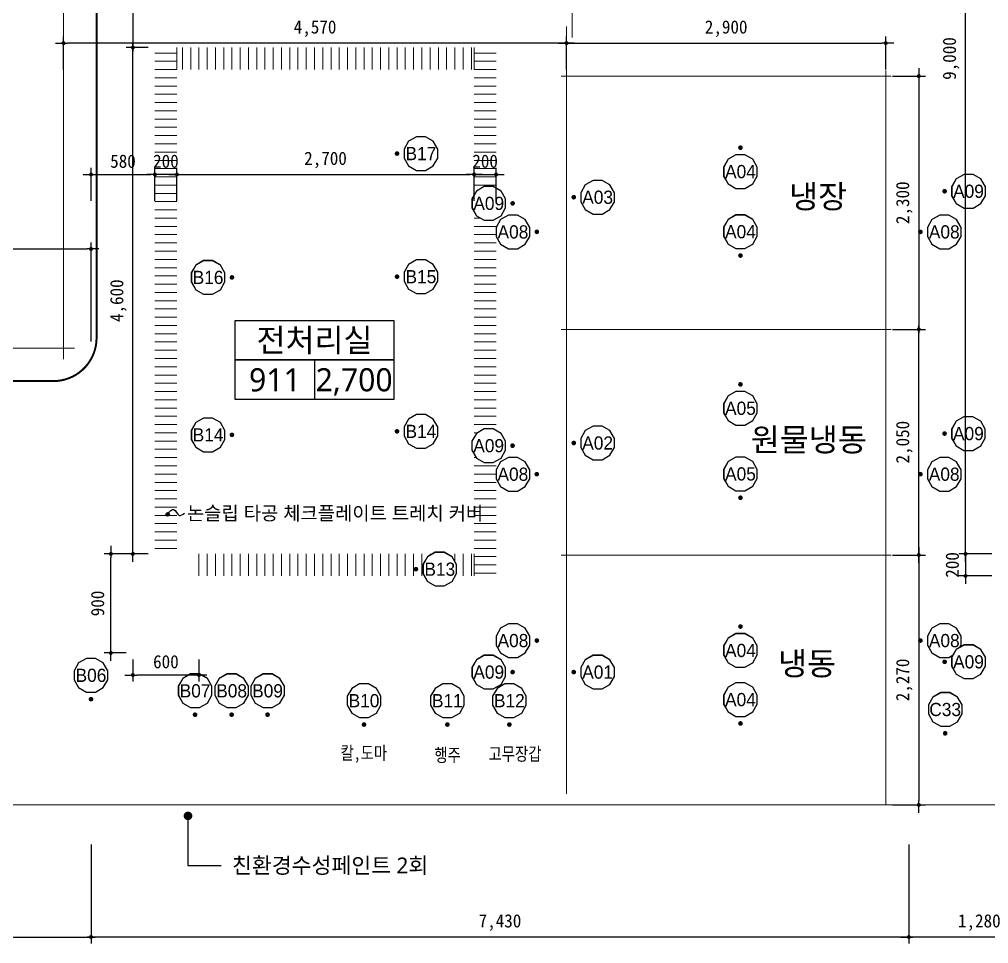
# Model space of a CAD drawing. Header units: millimetres. Extents: x 44458437 to 44690236, y -875268 to -822803.
# Drawn here: x 44471966 to 44480771, y -841993 to -833598 of the extents above; entities that cross this region are included whole.
import ezdxf
from ezdxf.enums import TextEntityAlignment as Align

# ---------------------------------------------------------------- set-up
doc = ezdxf.new("R2010")
doc.units = ezdxf.units.MM
doc.header["$MEASUREMENT"] = 0
doc.linetypes.add('CEN', pattern=[62, 60, -1, 0, -1])
doc.linetypes.add('DASHDOTX2', pattern=[2, 1, -0.5, 0, -0.5])
doc.layers.get('0').update_dxf_attribs({"linetype": 'CONTINUOUS'})
for name, color, linetype in [('0~kitchen 1', 30, 'CONTINUOUS'), ('0~Kitchen No', 3, 'CONTINUOUS'), ('0~Kitchen No-1', 3, 'CONTINUOUS')]:
    doc.layers.add(name, color=color, linetype=linetype)
for name, color, linetype, lineweight in [('A-AXIS-LINE', 1, 'CEN', 15), ('A-DIMS', 7, 'CONTINUOUS', 25), ('A-ELEV-LIN3', 8, 'CONTINUOUS', 18), ('A-MKXS-LEAD', 7, 'CONTINUOUS', 25), ('A-MKXS-MAK2', 3, 'DASHDOTX2', 25), ('A-MKXS-TEXT1', 3, 'CONTINUOUS', 25), ('A-MKXX-NAME', 3, 'CONTINUOUS', 25), ('A-MKXX-SYMB', 7, 'CONTINUOUS', 25)]:
    doc.layers.add(name, color=color, linetype=linetype, lineweight=lineweight)
doc.styles.add('HY울릉도L', font='H2GTRE.TTF')
doc.styles.add('L', font='H2GTRM.TTF')
doc.styles.add('돋움체', font='')
doc.styles.add('맑은 고딕', font='H2GTRE.TTF')
doc.styles.add('맑은고딕', font='malgun.ttf')
doc.styles.add('평면도$0$IIAC FONT', font='')
doc.styles.get('돋움체').set_extended_font_data('DotumChe')
doc.styles.get('평면도$0$IIAC FONT').set_extended_font_data('DotumChe')
doc.dimstyles.new('CDIM', dxfattribs={"dimtxt": 2, "dimasz": 0.6, "dimexe": 1, "dimexo": 1, "dimgap": 1, "dimtad": 1, "dimdec": 0, "dimrnd": 0.5, "dimzin": 0, "dimdsep": 32, "dimlunit": 6, "dimtxsty": 'HY울릉도L', "dimblk1": '_CIDOT', "dimblk2": '_CIDOT', "dimsah": 1, "dimcen": 4.5, "dimclrd": 2, "dimclre": 2, "dimclrt": 7, "dimadec": 0, "dimazin": 0, "dimtfac": 1, "dimtdec": 0, "dimtix": 1, "dimtmove": 2, "dimatfit": 1, "dimldrblk": '_CIDOT', "dimfxl": 1, "dimtolj": 1, "dimtzin": 0, "dimlwd": -1, "dimarcsym": 0})

# ---------------------------------------------------------------- blocks, each defined once
blk = doc.blocks.new('A$C436169CA')
blk.add_wipeout([(98.6, 254), (39.9, 220.1), (6, 161.4), (6, 93.6), (39.9, 34.9), (98.6, 1), (166.4, 1), (225.1, 34.9), (259, 93.6), (259, 161.4), (225.1, 220.1), (166.4, 254)]).dxf.layer = '0~Kitchen No-1'
at = {"layer": '0~Kitchen No-1'}
blk.add_lwpolyline([(98.4, 255), (39.2, 220.8), (5, 161.7), (5, 93.3), (39.2, 34.2), (98.4, 0), (166.7, 0), (225.9, 34.2), (260, 93.3), (260, 161.7), (225.9, 220.8), (166.7, 255)], close=True, dxfattribs=at)
at = {"layer": '0~Kitchen No', "style": 'L'}
blk.add_attdef('A00', text='', height=100, dxfattribs=at).set_placement((132.5, 127.5), align=Align.MIDDLE_CENTER)
blk = doc.blocks.new('_CIDOT')
at = {"color": 0, "linetype": 'ByBlock'}
blk.add_line((2, 0), (-1, 0), dxfattribs=at)
at = {"color": 0, "linetype": 'ByBlock', "const_width": 0.5}
blk.add_lwpolyline([(-0.25, 0, 1), (0.25, 0, 1)], format="xyb", close=True, dxfattribs=at)
blk = doc.blocks.new('*D27')
at = {"layer": 'A-DIMS', "lineweight": -2, "transparency": 16777216}
for p, q in [((44473196.8, -835246.5), (44473196.8, -834946.5)), ((44473396.8, -835246.5), (44473396.8, -834946.5))]:
    blk.add_line(p, q, dxfattribs=at)
at = {"layer": 'A-DIMS', "transparency": 16777216}
for p, q in [((44473160.8, -835006.5), (44473124.8, -835006.5)), ((44473396.8, -835006.5), (44473196.8, -835006.5)), ((44473432.8, -835006.5), (44473468.8, -835006.5))]:
    blk.add_line(p, q, dxfattribs=at)
at = {"layer": 'A-DIMS', "transparency": 16777216, "xscale": 36, "yscale": 36, "zscale": 36}
blk.add_blockref('_CIDOT', (44473196.8, -835006.5), dxfattribs=at)
at = {"layer": 'A-DIMS', "transparency": 16777216, "xscale": 36, "yscale": 36, "zscale": 36, "rotation": 180}
blk.add_blockref('_CIDOT', (44473396.8, -835006.5), dxfattribs=at)
at = {"layer": 'A-DIMS', "color": 3, "transparency": 16777216, "insert": (44473296.8, -834886.5), "char_height": 120, "attachment_point": 5, "style": '돋움체'}
blk.add_mtext('\\A1;200', dxfattribs=at)
blk = doc.blocks.new('*D28')
at = {"layer": 'A-DIMS', "lineweight": -2, "transparency": 16777216}
for p, q in [((44473396.8, -835246.5), (44473396.8, -834946.5)), ((44476096.8, -835246.5), (44476096.8, -834946.5))]:
    blk.add_line(p, q, dxfattribs=at)
at = {"layer": 'A-DIMS', "transparency": 16777216}
blk.add_line((44473432.8, -835006.5), (44476060.8, -835006.5), dxfattribs=at)
at = {"layer": 'A-DIMS', "transparency": 16777216, "xscale": 36, "yscale": 36, "zscale": 36, "rotation": 180}
blk.add_blockref('_CIDOT', (44473396.8, -835006.5), dxfattribs=at)
at = {"layer": 'A-DIMS', "transparency": 16777216, "xscale": 36, "yscale": 36, "zscale": 36}
blk.add_blockref('_CIDOT', (44476096.8, -835006.5), dxfattribs=at)
at = {"layer": 'A-DIMS', "color": 3, "transparency": 16777216, "insert": (44474746.8, -834875.1), "char_height": 120, "attachment_point": 5, "style": '돋움체'}
blk.add_mtext('\\A1;2,700', dxfattribs=at)
blk = doc.blocks.new('*D34')
at = {"layer": 'A-DIMS', "lineweight": -2, "transparency": 16777216}
for p, q in [((44480046.8, -841093.1), (44480046.8, -841993.1)), ((44481326.8, -841093.1), (44481326.8, -841993.1))]:
    blk.add_line(p, q, dxfattribs=at)
at = {"layer": 'A-DIMS', "transparency": 16777216}
blk.add_line((44481290.8, -841933.1), (44480082.8, -841933.1), dxfattribs=at)
at = {"layer": 'A-DIMS', "transparency": 16777216, "xscale": 36, "yscale": 36, "zscale": 36, "rotation": 180}
blk.add_blockref('_CIDOT', (44480046.8, -841933.1), dxfattribs=at)
at = {"layer": 'A-DIMS', "transparency": 16777216, "xscale": 36, "yscale": 36, "zscale": 36}
blk.add_blockref('_CIDOT', (44481326.8, -841933.1), dxfattribs=at)
at = {"layer": 'A-DIMS', "color": 3, "transparency": 16777216, "insert": (44480686.8, -841801.7), "char_height": 120, "attachment_point": 5, "style": '돋움체'}
blk.add_mtext('\\A1;1,280', dxfattribs=at)
blk = doc.blocks.new('*D37')
at = {"layer": 'A-DIMS', "lineweight": -2, "transparency": 16777216}
for p, q in [((44472616.8, -841093.1), (44472616.8, -841993.1)), ((44480046.8, -841093.1), (44480046.8, -841993.1))]:
    blk.add_line(p, q, dxfattribs=at)
at = {"layer": 'A-DIMS', "transparency": 16777216}
blk.add_line((44480010.8, -841933.1), (44472652.8, -841933.1), dxfattribs=at)
at = {"layer": 'A-DIMS', "transparency": 16777216, "xscale": 36, "yscale": 36, "zscale": 36, "rotation": 180}
blk.add_blockref('_CIDOT', (44472616.8, -841933.1), dxfattribs=at)
at = {"layer": 'A-DIMS', "transparency": 16777216, "xscale": 36, "yscale": 36, "zscale": 36}
blk.add_blockref('_CIDOT', (44480046.8, -841933.1), dxfattribs=at)
at = {"layer": 'A-DIMS', "color": 3, "transparency": 16777216, "insert": (44476331.8, -841801.7), "char_height": 120, "attachment_point": 5, "style": '돋움체'}
blk.add_mtext('\\A1;7,430', dxfattribs=at)
blk = doc.blocks.new('*D38')
at = {"layer": 'A-DIMS', "lineweight": -2, "transparency": 16777216}
for p, q in [((44469846.8, -841093.1), (44469846.8, -841993.1)), ((44472616.8, -841093.1), (44472616.8, -841993.1))]:
    blk.add_line(p, q, dxfattribs=at)
at = {"layer": 'A-DIMS', "transparency": 16777216}
blk.add_line((44469882.8, -841933.1), (44472580.8, -841933.1), dxfattribs=at)
at = {"layer": 'A-DIMS', "transparency": 16777216, "xscale": 36, "yscale": 36, "zscale": 36, "rotation": 180}
blk.add_blockref('_CIDOT', (44469846.8, -841933.1), dxfattribs=at)
at = {"layer": 'A-DIMS', "transparency": 16777216, "xscale": 36, "yscale": 36, "zscale": 36}
blk.add_blockref('_CIDOT', (44472616.8, -841933.1), dxfattribs=at)
at = {"layer": 'A-DIMS', "color": 3, "transparency": 16777216, "insert": (44471231.8, -841801.7), "char_height": 120, "attachment_point": 5, "style": '돋움체'}
blk.add_mtext('\\A1;2,770', dxfattribs=at)
blk = doc.blocks.new('*D44')
at = {"layer": 'A-DIMS', "lineweight": -2, "transparency": 16777216}
for p, q in [((44470546.8, -836523.1), (44470546.8, -835623.1)), ((44472616.8, -836523.1), (44472616.8, -835623.1))]:
    blk.add_line(p, q, dxfattribs=at)
at = {"layer": 'A-DIMS', "transparency": 16777216}
blk.add_line((44470582.8, -835683.1), (44472580.8, -835683.1), dxfattribs=at)
at = {"layer": 'A-DIMS', "transparency": 16777216, "xscale": 36, "yscale": 36, "zscale": 36, "rotation": 180}
blk.add_blockref('_CIDOT', (44470546.8, -835683.1), dxfattribs=at)
at = {"layer": 'A-DIMS', "transparency": 16777216, "xscale": 36, "yscale": 36, "zscale": 36}
blk.add_blockref('_CIDOT', (44472616.8, -835683.1), dxfattribs=at)
at = {"layer": 'A-DIMS', "color": 3, "transparency": 16777216, "insert": (44471581.8, -835551.7), "char_height": 120, "attachment_point": 5, "style": '돋움체'}
blk.add_mtext('\\A1;2,070', dxfattribs=at)
blk = doc.blocks.new('*D56')
at = {"layer": 'A-DIMS', "lineweight": -2, "transparency": 16777216}
for p, q in [((44476096.8, -835246.5), (44476096.8, -834946.5)), ((44476296.8, -835246.5), (44476296.8, -834946.5))]:
    blk.add_line(p, q, dxfattribs=at)
at = {"layer": 'A-DIMS', "transparency": 16777216}
for p, q in [((44476060.8, -835006.5), (44476024.8, -835006.5)), ((44476096.8, -835006.5), (44476296.8, -835006.5)), ((44476332.8, -835006.5), (44476368.8, -835006.5))]:
    blk.add_line(p, q, dxfattribs=at)
at = {"layer": 'A-DIMS', "transparency": 16777216, "xscale": 36, "yscale": 36, "zscale": 36}
blk.add_blockref('_CIDOT', (44476096.8, -835006.5), dxfattribs=at)
at = {"layer": 'A-DIMS', "transparency": 16777216, "xscale": 36, "yscale": 36, "zscale": 36, "rotation": 180}
blk.add_blockref('_CIDOT', (44476296.8, -835006.5), dxfattribs=at)
at = {"layer": 'A-DIMS', "color": 3, "transparency": 16777216, "insert": (44476196.8, -834886.5), "char_height": 120, "attachment_point": 5, "style": '돋움체'}
blk.add_mtext('\\A1;200', dxfattribs=at)
blk = doc.blocks.new('*D59')
at = {"layer": 'A-DIMS', "lineweight": -2, "transparency": 16777216}
for p, q in [((44480801.8, -829453.1), (44480501.8, -829453.1)), ((44480801.8, -838453.1), (44480501.8, -838453.1))]:
    blk.add_line(p, q, dxfattribs=at)
at = {"layer": 'A-DIMS', "transparency": 16777216}
blk.add_line((44480561.8, -838417.1), (44480561.8, -829489.1), dxfattribs=at)
at = {"layer": 'A-DIMS', "transparency": 16777216, "xscale": 36, "yscale": 36, "zscale": 36}
for p, rotation in [((44480561.8, -829453.1), 90), ((44480561.8, -838453.1), 270)]:
    blk.add_blockref('_CIDOT', p, dxfattribs=dict(at, rotation=rotation))
at = {"layer": 'A-DIMS', "color": 3, "transparency": 16777216, "insert": (44480430.3, -833953.1), "char_height": 120, "attachment_point": 5, "rotation": 90, "style": '돋움체'}
blk.add_mtext('\\A1;9,000', dxfattribs=at)
blk = doc.blocks.new('*D61')
at = {"layer": 'A-DIMS', "transparency": 16777216}
for p, q in [((44480561.8, -838417.1), (44480561.8, -838381.1)), ((44480561.8, -838453.1), (44480561.8, -838653.1)), ((44480561.8, -838689.1), (44480561.8, -838725.1))]:
    blk.add_line(p, q, dxfattribs=at)
at = {"layer": 'A-DIMS', "lineweight": -2, "transparency": 16777216}
for p, q in [((44480801.8, -838453.1), (44480501.8, -838453.1)), ((44480801.8, -838653.1), (44480501.8, -838653.1))]:
    blk.add_line(p, q, dxfattribs=at)
at = {"layer": 'A-DIMS', "transparency": 16777216, "xscale": 36, "yscale": 36, "zscale": 36}
for p, rotation in [((44480561.8, -838453.1), 270), ((44480561.8, -838653.1), 90)]:
    blk.add_blockref('_CIDOT', p, dxfattribs=dict(at, rotation=rotation))
at = {"layer": 'A-DIMS', "color": 3, "transparency": 16777216, "insert": (44480441.7, -838553.1), "char_height": 120, "attachment_point": 5, "rotation": 90, "style": '돋움체'}
blk.add_mtext('\\A1;200', dxfattribs=at)
blk = doc.blocks.new('*D64')
at = {"layer": 'A-DIMS', "lineweight": -2, "transparency": 16777216}
for p, q in [((44472936.8, -838453.1), (44472736.8, -838453.1)), ((44472936.8, -839353.1), (44472736.8, -839353.1))]:
    blk.add_line(p, q, dxfattribs=at)
at = {"layer": 'A-DIMS', "transparency": 16777216}
blk.add_line((44472796.8, -839317.1), (44472796.8, -838489.1), dxfattribs=at)
at = {"layer": 'A-DIMS', "transparency": 16777216, "xscale": 36, "yscale": 36, "zscale": 36}
for p, rotation in [((44472796.8, -838453.1), 90), ((44472796.8, -839353.1), 270)]:
    blk.add_blockref('_CIDOT', p, dxfattribs=dict(at, rotation=rotation))
at = {"layer": 'A-DIMS', "color": 3, "transparency": 16777216, "insert": (44472676.7, -838903.1), "char_height": 120, "attachment_point": 5, "rotation": 90, "style": '돋움체'}
blk.add_mtext('\\A1;900', dxfattribs=at)
blk = doc.blocks.new('*D65')
at = {"layer": 'A-DIMS', "lineweight": -2, "transparency": 16777216}
for p, q in [((44472996.8, -839413.1), (44472996.8, -839613.1)), ((44473596.8, -839413.1), (44473596.8, -839613.1))]:
    blk.add_line(p, q, dxfattribs=at)
at = {"layer": 'A-DIMS', "transparency": 16777216}
blk.add_line((44473560.8, -839553.1), (44473032.8, -839553.1), dxfattribs=at)
at = {"layer": 'A-DIMS', "transparency": 16777216, "xscale": 36, "yscale": 36, "zscale": 36, "rotation": 180}
blk.add_blockref('_CIDOT', (44472996.8, -839553.1), dxfattribs=at)
at = {"layer": 'A-DIMS', "transparency": 16777216, "xscale": 36, "yscale": 36, "zscale": 36}
blk.add_blockref('_CIDOT', (44473596.8, -839553.1), dxfattribs=at)
at = {"layer": 'A-DIMS', "color": 3, "transparency": 16777216, "insert": (44473296.8, -839433), "char_height": 120, "attachment_point": 5, "style": '돋움체'}
blk.add_mtext('\\A1;600', dxfattribs=at)
blk = doc.blocks.new('*D97')
at = {"layer": 'A-DIMS', "lineweight": -2, "transparency": 16777216}
for p, q in [((44472366.8, -834053.1), (44472366.8, -833753.1)), ((44476936.8, -834053.1), (44476936.8, -833753.1))]:
    blk.add_line(p, q, dxfattribs=at)
at = {"layer": 'A-DIMS', "transparency": 16777216}
blk.add_line((44476900.8, -833813.1), (44472402.8, -833813.1), dxfattribs=at)
at = {"layer": 'A-DIMS', "transparency": 16777216, "xscale": 36, "yscale": 36, "zscale": 36, "rotation": 180}
blk.add_blockref('_CIDOT', (44472366.8, -833813.1), dxfattribs=at)
at = {"layer": 'A-DIMS', "transparency": 16777216, "xscale": 36, "yscale": 36, "zscale": 36}
blk.add_blockref('_CIDOT', (44476936.8, -833813.1), dxfattribs=at)
at = {"layer": 'A-DIMS', "color": 3, "transparency": 16777216, "insert": (44474651.8, -833681.7), "char_height": 120, "attachment_point": 5, "style": '돋움체'}
blk.add_mtext('\\A1;4,570', dxfattribs=at)
blk = doc.blocks.new('*D98')
at = {"layer": 'A-DIMS', "lineweight": -2, "transparency": 16777216}
for p, q in [((44476936.8, -834053.1), (44476936.8, -833753.1)), ((44479836.8, -834053.1), (44479836.8, -833753.1))]:
    blk.add_line(p, q, dxfattribs=at)
at = {"layer": 'A-DIMS', "transparency": 16777216}
blk.add_line((44476972.8, -833813.1), (44479800.8, -833813.1), dxfattribs=at)
at = {"layer": 'A-DIMS', "transparency": 16777216, "xscale": 36, "yscale": 36, "zscale": 36, "rotation": 180}
blk.add_blockref('_CIDOT', (44476936.8, -833813.1), dxfattribs=at)
at = {"layer": 'A-DIMS', "transparency": 16777216, "xscale": 36, "yscale": 36, "zscale": 36}
blk.add_blockref('_CIDOT', (44479836.8, -833813.1), dxfattribs=at)
at = {"layer": 'A-DIMS', "color": 3, "transparency": 16777216, "insert": (44478386.8, -833681.7), "char_height": 120, "attachment_point": 5, "style": '돋움체'}
blk.add_mtext('\\A1;2,900', dxfattribs=at)
blk = doc.blocks.new('*D99')
at = {"layer": 'A-DIMS', "lineweight": -2, "transparency": 16777216}
for p, q in [((44479896.8, -838463.1), (44480196.8, -838463.1)), ((44479896.8, -840733.1), (44480196.8, -840733.1))]:
    blk.add_line(p, q, dxfattribs=at)
at = {"layer": 'A-DIMS', "transparency": 16777216}
blk.add_line((44480136.8, -838499.1), (44480136.8, -840697.1), dxfattribs=at)
at = {"layer": 'A-DIMS', "transparency": 16777216, "xscale": 36, "yscale": 36, "zscale": 36}
for p, rotation in [((44480136.8, -838463.1), 90), ((44480136.8, -840733.1), 270)]:
    blk.add_blockref('_CIDOT', p, dxfattribs=dict(at, rotation=rotation))
at = {"layer": 'A-DIMS', "color": 3, "transparency": 16777216, "insert": (44480005.3, -839598.1), "char_height": 120, "attachment_point": 5, "rotation": 90, "style": '돋움체'}
blk.add_mtext('\\A1;2,270', dxfattribs=at)
blk = doc.blocks.new('*D100')
at = {"layer": 'A-DIMS', "lineweight": -2, "transparency": 16777216}
for p, q in [((44479896.8, -836413.1), (44480196.8, -836413.1)), ((44479896.8, -838463.1), (44480196.8, -838463.1))]:
    blk.add_line(p, q, dxfattribs=at)
at = {"layer": 'A-DIMS', "transparency": 16777216}
blk.add_line((44480136.8, -838427.1), (44480136.8, -836449.1), dxfattribs=at)
at = {"layer": 'A-DIMS', "transparency": 16777216, "xscale": 36, "yscale": 36, "zscale": 36}
for p, rotation in [((44480136.8, -836413.1), 90), ((44480136.8, -838463.1), 270)]:
    blk.add_blockref('_CIDOT', p, dxfattribs=dict(at, rotation=rotation))
at = {"layer": 'A-DIMS', "color": 3, "transparency": 16777216, "insert": (44480005.3, -837438.1), "char_height": 120, "attachment_point": 5, "rotation": 90, "style": '돋움체'}
blk.add_mtext('\\A1;2,050', dxfattribs=at)
blk = doc.blocks.new('*D101')
at = {"layer": 'A-DIMS', "lineweight": -2, "transparency": 16777216}
for p, q in [((44479896.8, -834113.1), (44480196.8, -834113.1)), ((44479896.8, -836413.1), (44480196.8, -836413.1))]:
    blk.add_line(p, q, dxfattribs=at)
at = {"layer": 'A-DIMS', "transparency": 16777216}
blk.add_line((44480136.8, -834149.1), (44480136.8, -836377.1), dxfattribs=at)
at = {"layer": 'A-DIMS', "transparency": 16777216, "xscale": 36, "yscale": 36, "zscale": 36}
for p, rotation in [((44480136.8, -834113.1), 90), ((44480136.8, -836413.1), 270)]:
    blk.add_blockref('_CIDOT', p, dxfattribs=dict(at, rotation=rotation))
at = {"layer": 'A-DIMS', "color": 3, "transparency": 16777216, "insert": (44480005.3, -835263.1), "char_height": 120, "attachment_point": 5, "rotation": 90, "style": '돋움체'}
blk.add_mtext('\\A1;2,300', dxfattribs=at)
blk = doc.blocks.new('*D108')
at = {"layer": 'A-DIMS', "lineweight": -2, "transparency": 16777216}
for p, q in [((44472616.8, -835246.5), (44472616.8, -834946.5)), ((44473196.8, -835246.5), (44473196.8, -834946.5))]:
    blk.add_line(p, q, dxfattribs=at)
at = {"layer": 'A-DIMS', "transparency": 16777216}
blk.add_line((44472652.8, -835006.5), (44473160.8, -835006.5), dxfattribs=at)
at = {"layer": 'A-DIMS', "transparency": 16777216, "xscale": 36, "yscale": 36, "zscale": 36, "rotation": 180}
blk.add_blockref('_CIDOT', (44472616.8, -835006.5), dxfattribs=at)
at = {"layer": 'A-DIMS', "transparency": 16777216, "xscale": 36, "yscale": 36, "zscale": 36}
blk.add_blockref('_CIDOT', (44473196.8, -835006.5), dxfattribs=at)
at = {"layer": 'A-DIMS', "color": 3, "transparency": 16777216, "insert": (44472906.8, -834886.5), "char_height": 120, "attachment_point": 5, "style": '돋움체'}
blk.add_mtext('\\A1;580', dxfattribs=at)
blk = doc.blocks.new('*D109')
at = {"layer": 'A-DIMS', "lineweight": -2, "transparency": 16777216}
for p, q in [((44473136.8, -833853.1), (44472936.8, -833853.1)), ((44473136.8, -838453.1), (44472936.8, -838453.1))]:
    blk.add_line(p, q, dxfattribs=at)
at = {"layer": 'A-DIMS', "transparency": 16777216}
blk.add_line((44472996.8, -838417.1), (44472996.8, -833889.1), dxfattribs=at)
at = {"layer": 'A-DIMS', "transparency": 16777216, "xscale": 36, "yscale": 36, "zscale": 36}
for p, rotation in [((44472996.8, -833853.1), 90), ((44472996.8, -838453.1), 270)]:
    blk.add_blockref('_CIDOT', p, dxfattribs=dict(at, rotation=rotation))
at = {"layer": 'A-DIMS', "color": 3, "transparency": 16777216, "insert": (44472865.3, -836153.1), "char_height": 120, "attachment_point": 5, "rotation": 90, "style": '돋움체'}
blk.add_mtext('\\A1;4,600', dxfattribs=at)
blk = doc.blocks.new('*D110')
at = {"layer": 'A-DIMS', "lineweight": -2, "transparency": 16777216}
for p, q in [((44473136.8, -832563.1), (44472936.8, -832563.1)), ((44473136.8, -833853.1), (44472936.8, -833853.1))]:
    blk.add_line(p, q, dxfattribs=at)
at = {"layer": 'A-DIMS', "transparency": 16777216}
blk.add_line((44472996.8, -832599.1), (44472996.8, -833817.1), dxfattribs=at)
at = {"layer": 'A-DIMS', "transparency": 16777216, "xscale": 36, "yscale": 36, "zscale": 36}
for p, rotation in [((44472996.8, -832563.1), 90), ((44472996.8, -833853.1), 270)]:
    blk.add_blockref('_CIDOT', p, dxfattribs=dict(at, rotation=rotation))
at = {"layer": 'A-DIMS', "color": 3, "transparency": 16777216, "insert": (44472865.3, -833208.1), "char_height": 120, "attachment_point": 5, "rotation": 90, "style": '돋움체'}
blk.add_mtext('\\A1;1,290', dxfattribs=at)

msp = doc.modelspace()

# ---------------------------------------------------------------- hatches: boundary and pattern name
at = {"layer": 'A-ELEV-LIN3'}
h = msp.add_hatch(dxfattribs=at)
h.set_pattern_fill('ANSI31', color=256, scale=600, angle=315)
h.set_pattern_definition([(0, (44473196.77, -838253.124), (2e-14, 75), [])])
h.paths.add_polyline_path([(44473396.8, -833853.1), (44473196.8, -833853.1), (44473196.8, -838453.1), (44473396.8, -838453.1)])
h = msp.add_hatch(dxfattribs=at)
h.set_pattern_fill('ANSI31', color=256, scale=600, angle=45)
h.set_pattern_definition([(90, (44473596.77, -830754.6), (-75, 1e-14), [])])
h.paths.add_polyline_path([(44476096.8, -834053.1), (44473396.8, -834053.1), (44473396.8, -833853.1), (44476096.8, -833853.1)])
h = msp.add_hatch(dxfattribs=at)
h.set_pattern_fill('ANSI31', color=256, scale=600, angle=315)
h.set_pattern_definition([(0, (44476096.77, -838253.124), (2e-14, 75), [])])
h.paths.add_polyline_path([(44476296.8, -833853.1), (44476096.8, -833853.1), (44476096.8, -838653.1), (44476296.8, -838653.1)])
h = msp.add_hatch(dxfattribs=at)
h.set_pattern_fill('ANSI31', color=256, scale=600, angle=45)
h.set_pattern_definition([(90, (44473596.77, -835354.6), (-75, 1e-14), [])])
h.paths.add_polyline_path([(44476096.8, -838653.1), (44473596.8, -838653.1), (44473596.8, -838453.1), (44476096.8, -838453.1)])
at = {"layer": 'A-MKXX-SYMB'}
h = msp.add_hatch(color=256, dxfattribs=at)
h.dxf.hatch_style = 1
edge = h.paths.add_edge_path()
edge.add_arc((44473312.4, -838094.1), 16.7, 0, 360)

# ---------------------------------------------------------------- linework, layer by layer
at = {"layer": '0~Kitchen No-1'}
for points in [[(44478516.8, -834773.6, 0, 0, 0), (44478516.8, -834773.6, 21, 21, 1), (44478516.8, -834752.6, 21, 21, 1), (44478516.8, -834773.6, 0.000419, 0.000419, 0), (44478516.8, -834827, 0.000419, 0.000419, 0)], [(44475407.2, -834816.4, 0, 0, 0), (44475407.2, -834816.4, 21, 21, 1), (44475386.3, -834816.4, 21, 21, 1), (44475407.2, -834816.4, 0.000419, 0.000419, 0), (44475460.6, -834816.4, 0.000419, 0.000419, 0)], [(44480382.2, -835158.7, 0, 0, 0), (44480382.2, -835158.7, 21, 21, 1), (44480361.3, -835158.7, 21, 21, 1), (44480382.2, -835158.7, 0.000419, 0.000419, 0), (44480435.6, -835158.7, 0.000419, 0.000419, 0)], [(44477012.8, -835212.9, 0, 0, 0), (44477012.8, -835212.9, 21, 21, 1), (44476991.8, -835212.9, 21, 21, 1), (44477012.8, -835212.9, 0.000419, 0.000419, 0), (44477066.2, -835212.9, 0.000419, 0.000419, 0)], [(44476436.3, -835268.7, 0, 0, 0), (44476436.3, -835268.7, 21, 21, 1), (44476457.2, -835268.7, 21, 21, 1), (44476436.3, -835268.7, 0.000419, 0.000419, 0), (44476382.9, -835268.7, 0.000419, 0.000419, 0)], [(44476656.3, -835527.8, 0, 0, 0), (44476656.3, -835527.8, 21, 21, 1), (44476677.2, -835527.8, 21, 21, 1), (44476656.3, -835527.8, 0.000419, 0.000419, 0), (44476602.9, -835527.8, 0.000419, 0.000419, 0)], [(44480162.2, -835527.8, 0, 0, 0), (44480162.2, -835527.8, 21, 21, 1), (44480141.3, -835527.8, 21, 21, 1), (44480162.2, -835527.8, 0.000419, 0.000419, 0), (44480215.6, -835527.8, 0.000419, 0.000419, 0)], [(44478516.8, -835732.6, 0, 0, 0), (44478516.8, -835732.6, 21, 21, 1), (44478516.8, -835753.6, 21, 21, 1), (44478516.8, -835732.6, 0.000419, 0.000419, 0), (44478516.8, -835679.3, 0.000419, 0.000419, 0)], [(44473886.3, -835941.4, 0, 0, 0), (44473886.3, -835941.4, 21, 21, 1), (44473907.2, -835941.4, 21, 21, 1), (44473886.3, -835941.4, 0.000419, 0.000419, 0), (44473832.9, -835941.4, 0.000419, 0.000419, 0)], [(44475407.2, -835934.8, 0, 0, 0), (44475407.2, -835934.8, 21, 21, 1), (44475386.3, -835934.8, 21, 21, 1), (44475407.2, -835934.8, 0.000419, 0.000419, 0), (44475460.6, -835934.8, 0.000419, 0.000419, 0)], [(44478516.8, -836923.6, 0, 0, 0), (44478516.8, -836923.6, 21, 21, -1), (44478516.8, -836902.6, 21, 21, -1), (44478516.8, -836923.6, 0.000419, 0.000419, 0), (44478516.8, -836977, 0.000419, 0.000419, 0)], [(44475407.2, -837339.7, 0, 0, 0), (44475407.2, -837339.7, 21, 21, 1), (44475386.3, -837339.7, 21, 21, 1), (44475407.2, -837339.7, 0.000419, 0.000419, 0), (44475460.6, -837339.7, 0.000419, 0.000419, 0)], [(44480381.5, -837359.9, 0, 0, 0), (44480381.5, -837359.9, 21, 21, 1), (44480360.5, -837359.9, 21, 21, 1), (44480381.5, -837359.9, 0.000419, 0.000419, 0), (44480434.9, -837359.9, 0.000419, 0.000419, 0)], [(44473886.3, -837371.6, 0, 0, 0), (44473886.3, -837371.6, 21, 21, 1), (44473907.2, -837371.6, 21, 21, 1), (44473886.3, -837371.6, 0.000419, 0.000419, 0), (44473832.9, -837371.6, 0.000419, 0.000419, 0)], [(44477012.8, -837445.5, 0, 0, 0), (44477012.8, -837445.5, 21, 21, 1), (44476991.8, -837445.5, 21, 21, 1), (44477012.8, -837445.5, 0.000419, 0.000419, 0), (44477066.2, -837445.5, 0.000419, 0.000419, 0)], [(44476435.5, -837469.9, 0, 0, 0), (44476435.5, -837469.9, 21, 21, 1), (44476456.5, -837469.9, 21, 21, 1), (44476435.5, -837469.9, 0.000419, 0.000419, 0), (44476382.1, -837469.9, 0.000419, 0.000419, 0)], [(44476655.5, -837728.9, 0, 0, 0), (44476655.5, -837728.9, 21, 21, 1), (44476676.5, -837728.9, 21, 21, 1), (44476655.5, -837728.9, 0.000419, 0.000419, 0), (44476602.1, -837728.9, 0.000419, 0.000419, 0)], [(44480161.5, -837728.9, 0, 0, 0), (44480161.5, -837728.9, 21, 21, 1), (44480140.5, -837728.9, 21, 21, 1), (44480161.5, -837728.9, 0.000419, 0.000419, 0), (44480214.9, -837728.9, 0.000419, 0.000419, 0)], [(44478516.8, -837932.6, 0, 0, 0), (44478516.8, -837932.6, 21, 21, 1), (44478516.8, -837953.6, 21, 21, 1), (44478516.8, -837932.6, 0.000419, 0.000419, 0), (44478516.8, -837879.3, 0.000419, 0.000419, 0)], [(44475578.8, -838591.5, 0, 0, 0), (44475578.8, -838591.5, 21, 21, 1), (44475557.8, -838591.5, 21, 21, 1), (44475578.8, -838591.5, 0.000419, 0.000419, 0), (44475632.2, -838591.5, 0.000419, 0.000419, 0)], [(44478516.8, -839123.6, 0, 0, 0), (44478516.8, -839123.6, 21, 21, -1), (44478516.8, -839102.6, 21, 21, -1), (44478516.8, -839123.6, 0.000419, 0.000419, 0), (44478516.8, -839177, 0.000419, 0.000419, 0)], [(44476656.3, -839240.3, 0, 0, 0), (44476656.3, -839240.3, 21, 21, 1), (44476677.2, -839240.3, 21, 21, 1), (44476656.3, -839240.3, 0.000419, 0.000419, 0), (44476602.9, -839240.3, 0.000419, 0.000419, 0)], [(44480162.2, -839240.3, 0, 0, 0), (44480162.2, -839240.3, 21, 21, 1), (44480141.3, -839240.3, 21, 21, 1), (44480162.2, -839240.3, 0.000419, 0.000419, 0), (44480215.6, -839240.3, 0.000419, 0.000419, 0)], [(44476436.3, -839526.5, 0, 0, 0), (44476436.3, -839526.5, 21, 21, 1), (44476457.2, -839526.5, 21, 21, 1), (44476436.3, -839526.5, 0.000419, 0.000419, 0), (44476382.9, -839526.5, 0.000419, 0.000419, 0)], [(44477012.8, -839526.5, 0, 0, 0), (44477012.8, -839526.5, 21, 21, 1), (44476991.8, -839526.5, 21, 21, 1), (44477012.8, -839526.5, 0.000419, 0.000419, 0), (44477066.2, -839526.5, 0.000419, 0.000419, 0)], [(44472616, -839762.3, 0, 0, 0), (44472616, -839762.3, 21, 21, 1), (44472616, -839783.2, 21, 21, 1), (44472616, -839762.3, 0.000419, 0.000419, 0), (44472616, -839708.9, 0.000419, 0.000419, 0)], [(44473561.7, -839903.1, 0, 0, 0), (44473561.7, -839903.1, 21, 21, 1), (44473561.7, -839924.1, 21, 21, 1), (44473561.7, -839903.1, 0.000419, 0.000419, 0), (44473561.7, -839849.7, 0.000419, 0.000419, 0)], [(44473893.8, -839903.1, 0, 0, 0), (44473893.8, -839903.1, 21, 21, 1), (44473893.8, -839924.1, 21, 21, 1), (44473893.8, -839903.1, 0.000419, 0.000419, 0), (44473893.8, -839849.7, 0.000419, 0.000419, 0)], [(44474220.2, -839903.1, 0, 0, 0), (44474220.2, -839903.1, 21, 21, 1), (44474220.2, -839924.1, 21, 21, 1), (44474220.2, -839903.1, 0.000419, 0.000419, 0), (44474220.2, -839849.7, 0.000419, 0.000419, 0)], [(44475096.8, -839992.6, 0, 0, 0), (44475096.8, -839992.6, 21, 21, 1), (44475096.8, -840013.6, 21, 21, 1), (44475096.8, -839992.6, 0.000419, 0.000419, 0), (44475096.8, -839939.3, 0.000419, 0.000419, 0)], [(44475853.9, -839992.6, 0, 0, 0), (44475853.9, -839992.6, 21, 21, 1), (44475853.9, -840013.6, 21, 21, 1), (44475853.9, -839992.6, 0.000419, 0.000419, 0), (44475853.9, -839939.3, 0.000419, 0.000419, 0)], [(44476417.1, -839992.6, 0, 0, 0), (44476417.1, -839992.6, 21, 21, 1), (44476417.1, -840013.6, 21, 21, 1), (44476417.1, -839992.6, 0.000419, 0.000419, 0), (44476417.1, -839939.3, 0.000419, 0.000419, 0)], [(44478516.8, -839982.6, 0, 0, 0), (44478516.8, -839982.6, 21, 21, 1), (44478516.8, -840003.6, 21, 21, 1), (44478516.8, -839982.6, 0.000419, 0.000419, 0), (44478516.8, -839929.3, 0.000419, 0.000419, 0)], [(44480376.8, -840072.6, 0, 0, 0), (44480376.8, -840072.6, 21, 21, 1), (44480376.8, -840093.6, 21, 21, 1), (44480376.8, -840072.6, 0.000419, 0.000419, 0), (44480376.8, -840019.3, 0.000419, 0.000419, 0)]]:
    msp.add_lwpolyline(points, format="xyseb", dxfattribs=at)
at = {"layer": 'A-AXIS-LINE'}
for p, q in [((44472366.8, -836683.1), (44472366.8, -827883.1)), ((44476986.8, -833763.1), (44476986.8, -832563.1)), ((44476936.8, -840633.1), (44476936.8, -833663.1)), ((44479836.8, -840733.1), (44479836.8, -834063.1)), ((44476886.8, -834113.1), (44479886.8, -834113.1)), ((44476886.8, -836413.1), (44479886.8, -836413.1)), ((44464166.8, -836583.1), (44472466.8, -836583.1)), ((44476886.8, -838463.1), (44479886.8, -838463.1)), ((44464166.8, -840733.1), (44488686.8, -840733.1))]:
    msp.add_line(p, q, dxfattribs=at)
at = {"layer": 'A-ELEV-LIN3'}
for p, q in [((44473396.8, -833853.1), (44473396.8, -834053.1)), ((44476096.8, -834053.1), (44476096.8, -833853.1)), ((44476096.8, -838453.1), (44476096.8, -838653.1))]:
    msp.add_line(p, q, dxfattribs=at)
at = {"layer": 'A-MKXS-LEAD'}
for p, q in [((44473497.4, -840833.1), (44473497.4, -841283.1)), ((44473497.4, -841283.1), (44473797.4, -841283.1))]:
    msp.add_line(p, q, dxfattribs=at)
at = {"layer": 'A-MKXS-LEAD', "const_width": 38.4}
msp.add_lwpolyline([(44473499.4, -840813.2, 1), (44473495.4, -840853, 1)], format="xyb", close=True, dxfattribs=at)
at = {"layer": 'A-MKXS-MAK2', "ltscale": 120, "const_width": 18}
msp.add_lwpolyline([(44464358.8, -836883.1), (44472274.8, -836883.1, 0.414214), (44472666.8, -836491.1), (44472666.8, -827125.1, 0.414214), (44472274.8, -826733.1), (44464358.8, -826733.1, 0.414214), (44463966.8, -827125.1), (44463966.8, -836491.1, 0.414214)], format="xyb", close=True, dxfattribs=at)
at = {"layer": 'A-MKXX-SYMB'}
msp.add_line((44474646.8, -836691.4), (44474646.8, -837051.4), dxfattribs=at)
for points in [[(44475366.8, -836691.4), (44473926.8, -836691.4), (44473926.8, -836331.4), (44475366.8, -836331.4)], [(44475366.8, -837051.4), (44473926.8, -837051.4), (44473926.8, -836691.4), (44475366.8, -836691.4)]]:
    msp.add_lwpolyline(points, close=True, dxfattribs=at)
msp.add_circle((44473312.4, -838094.1), 16.7, dxfattribs=at)
msp.add_spline([(44473312.4, -838094.1), (44473369.3, -838049.9), (44473416.6, -838103.1), (44473465.9, -838082.4)], degree=3, dxfattribs=at)

# ---------------------------------------------------------------- texts
at = {"layer": 'A-MKXS-TEXT1', "style": '맑은고딕'}
msp.add_text('친환경수성페인트 2회', height=144, dxfattribs=at).set_placement((44473897.4, -841283.1), align=Align.MIDDLE_LEFT)
at = {"layer": 'A-MKXX-NAME', "style": '맑은고딕'}
for s, p in [('냉장', (44479222.7, -835207)), ('전처리실', (44474646.8, -836511.4)), ('911', (44474286.8, -836871.4)), ('2,700', (44475006.8, -836871.4)), ('냉동', (44479122.4, -839449))]:
    msp.add_text(s, height=210, dxfattribs=at).set_placement(p, align=Align.MIDDLE_CENTER)
at = {"layer": 'A-MKXX-NAME', "style": '맑은 고딕'}
msp.add_text('논슬립 타공 체크플레이트 트레치 커버', height=125, dxfattribs=at).set_placement((44473487.9, -838083.1), align=Align.MIDDLE_LEFT)
at = {"layer": 'A-MKXX-NAME', "style": '평면도$0$IIAC FONT', "width": 0.8}
for s, p in [('칼,도마', (44475095, -840260.3)), ('행주', (44475855.5, -840280.9)), ('고무장갑', (44476468.7, -840269.7))]:
    msp.add_text(s, height=120, dxfattribs=at).set_placement(p, align=Align.MIDDLE_CENTER)

# ---------------------------------------------------------------- dimensions: what is measured, and where the dimension line sits
at = {"layer": 'A-DIMS'}
for base, p1, p2, angle, picture, middle in [((44472996.8, -833853.1), (44473196.8, -832563.1), (44473196.8, -833853.1), 270, '*D110', (44472865.3, -833208.1)), ((44472366.8, -833813.1), (44476936.8, -834113.1), (44472366.8, -834113.1), 180, '*D97', (44474651.8, -833681.7)), ((44472996.8, -833853.1), (44473196.8, -838453.1), (44473196.8, -833853.1), 90, '*D109', (44472865.3, -836153.1)), ((44473196.8, -835006.5), (44473396.8, -835306.5), (44473196.8, -835306.5), 180, '*D27', (44473296.8, -834886.5)), ((44480561.8, -838653.1), (44480861.8, -838453.1), (44480861.8, -838653.1), 270, '*D61', (44480441.7, -838553.1)), ((44472616.8, -841933.1), (44480046.8, -841033.1), (44472616.8, -841033.1), 180, '*D37', (44476331.8, -841801.7)), ((44480046.8, -841933.1), (44481326.8, -841033.1), (44480046.8, -841033.1), 180, '*D34', (44480686.8, -841801.7))]:
    dim = msp.add_linear_dim(base=base, p1=p1, p2=p2, angle=angle, dimstyle='CDIM', override={"dimscale": 60, "dimtxsty": '돋움체', "dimclrd": 256, "dimclre": 256, "dimclrt": 3}, dxfattribs=at)
    dim.commit()
    dim.dimension.update_dxf_attribs({"geometry": picture, "text_midpoint": middle})
for base, p1, p2, picture, middle in [((44479836.8, -833813.1), (44476936.8, -834113.1), (44479836.8, -834113.1), '*D98', (44478386.8, -833681.7)), ((44473196.8, -835006.5), (44472616.8, -835306.5), (44473196.8, -835306.5), '*D108', (44472906.8, -834886.5)), ((44472616.8, -835683.1), (44470546.8, -836583.1), (44472616.8, -836583.1), '*D44', (44471581.8, -835551.7)), ((44472616.8, -841933.1), (44469846.8, -841033.1), (44472616.8, -841033.1), '*D38', (44471231.8, -841801.7))]:
    dim = msp.add_linear_dim(base=base, p1=p1, p2=p2, dimstyle='CDIM', override={"dimscale": 60, "dimtxsty": '돋움체', "dimclrd": 256, "dimclre": 256, "dimclrt": 3}, dxfattribs=at)
    dim.commit()
    dim.dimension.update_dxf_attribs({"geometry": picture, "text_midpoint": middle})

# ---------------------------------------------------------------- next in the draw order: block references
at = {"layer": '0~kitchen 1', "linetype": 'Continuous', "ltscale": 100, "xscale": 1.200000000031044, "yscale": 1.200000000031044, "zscale": 1.200000000031044}
for p, values in [((44475454.6, -834969.4), {'A00': 'B17'}), ((44478357.7, -835133), {'A00': 'A04'}), ((44480429.6, -835311.7), {'A00': 'A09'}), ((44477060.1, -835365.9), {'A00': 'A03'}), ((44476290.8, -835680.8), {'A00': 'A08'}), ((44478357.7, -835679.3), {'A00': 'A04'}), ((44480209.6, -835680.8), {'A00': 'A08'}), ((44473520.8, -836094.4), {'A00': 'B16'}), ((44475454.6, -836087.8), {'A00': 'B15'}), ((44478357.7, -837283), {'A00': 'A05'}), ((44473520.8, -837524.6), {'A00': 'B14'}), ((44475454.6, -837492.7), {'A00': 'B14'}), ((44480428.8, -837512.9), {'A00': 'A09'}), ((44477060.1, -837598.5), {'A00': 'A02'}), ((44476290.1, -837881.9), {'A00': 'A08'}), ((44478357.7, -837879.3), {'A00': 'A05'}), ((44480208.8, -837881.9), {'A00': 'A08'}), ((44475626.1, -838744.5), {'A00': 'B13'}), ((44476290.8, -839393.3), {'A00': 'A08'}), ((44480209.6, -839393.3), {'A00': 'A08'}), ((44478357.7, -839483), {'A00': 'A04'}), ((44472456.9, -839708.9), {'A00': 'B06'}), ((44477060.1, -839679.5), {'A00': 'A01'}), ((44473402.7, -839849.7), {'A00': 'B07'}), ((44474937.7, -839939.3), {'A00': 'B10'}), ((44475694.8, -839939.3), {'A00': 'B11'}), ((44476258.1, -839939.3), {'A00': 'B12'}), ((44478357.7, -839929.3), {'A00': 'A04'}), ((44480217.7, -840019.3), {'A00': 'C33'})]:
    msp.add_blockref('A$C436169CA', p, dxfattribs=at).add_auto_attribs(values)

# ---------------------------------------------------------------- next in the draw order: linework, layer by layer
at = {"layer": '0~Kitchen No-1'}
msp.add_lwpolyline([(44480382.2, -839433.2, 0, 0, 0), (44480382.2, -839433.2, 21, 21, 1), (44480361.3, -839433.2, 21, 21, 1), (44480382.2, -839433.2, 0.000419, 0.000419, 0), (44480435.6, -839433.2, 0.000419, 0.000419, 0)], format="xyseb", dxfattribs=at)

# ---------------------------------------------------------------- next in the draw order: block references
at = {"layer": '0~kitchen 1', "linetype": 'Continuous', "ltscale": 100, "xscale": 1.200000000031044, "yscale": 1.200000000031044, "zscale": 1.200000000031044}
for p, values in [((44476070.8, -835421.7), {'A00': 'A09'}), ((44476070.1, -837622.9), {'A00': 'A09'}), ((44476070.8, -839679.5), {'A00': 'A09'}), ((44473734.8, -839849.7), {'A00': 'B08'})]:
    msp.add_blockref('A$C436169CA', p, dxfattribs=at).add_auto_attribs(values)

# ---------------------------------------------------------------- next in the draw order: texts
at = {"layer": 'A-MKXX-NAME', "style": '맑은고딕'}
msp.add_text('원물냉동', height=210, dxfattribs=at).set_placement((44479137.9, -837415.3), align=Align.MIDDLE_CENTER)

# ---------------------------------------------------------------- next in the draw order: dimensions: what is measured, and where the dimension line sits
at = {"layer": 'A-DIMS'}
for base, p1, p2, angle, picture, middle in [((44480561.8, -829453.1), (44480861.8, -838453.1), (44480861.8, -829453.1), 90, '*D59', (44480430.3, -833953.1)), ((44480136.8, -836413.1), (44479836.8, -834113.1), (44479836.8, -836413.1), 270, '*D101', (44480005.3, -835263.1)), ((44480136.8, -836413.1), (44479836.8, -838463.1), (44479836.8, -836413.1), 90, '*D100', (44480005.3, -837438.1)), ((44472796.8, -838453.1), (44472996.8, -839353.1), (44472996.8, -838453.1), 90, '*D64', (44472676.7, -838903.1)), ((44480136.8, -840733.1), (44479836.8, -838463.1), (44479836.8, -840733.1), 270, '*D99', (44480005.3, -839598.1)), ((44472996.8, -839553.1), (44473596.8, -839353.1), (44472996.8, -839353.1), 180, '*D65', (44473296.8, -839433))]:
    dim = msp.add_linear_dim(base=base, p1=p1, p2=p2, angle=angle, dimstyle='CDIM', override={"dimscale": 60, "dimtxsty": '돋움체', "dimclrd": 256, "dimclre": 256, "dimclrt": 3}, dxfattribs=at)
    dim.commit()
    dim.dimension.update_dxf_attribs({"geometry": picture, "text_midpoint": middle})

# ---------------------------------------------------------------- next in the draw order: block references
at = {"layer": '0~kitchen 1', "linetype": 'Continuous', "ltscale": 100, "xscale": 1.200000000031044, "yscale": 1.200000000031044, "zscale": 1.200000000031044}
for p, values in [((44480429.6, -839586.2), {'A00': 'A09'}), ((44474061.2, -839849.7), {'A00': 'B09'})]:
    msp.add_blockref('A$C436169CA', p, dxfattribs=at).add_auto_attribs(values)

# ---------------------------------------------------------------- next in the draw order: dimensions: what is measured, and where the dimension line sits
at = {"layer": 'A-DIMS'}
for base, p1, p2, picture, middle in [((44476096.8, -835006.5), (44473396.8, -835306.5), (44476096.8, -835306.5), '*D28', (44474746.8, -834875.1)), ((44476296.8, -835006.5), (44476096.8, -835306.5), (44476296.8, -835306.5), '*D56', (44476196.8, -834886.5))]:
    dim = msp.add_linear_dim(base=base, p1=p1, p2=p2, dimstyle='CDIM', override={"dimscale": 60, "dimtxsty": '돋움체', "dimclrd": 256, "dimclre": 256, "dimclrt": 3}, dxfattribs=at)
    dim.commit()
    dim.dimension.update_dxf_attribs({"geometry": picture, "text_midpoint": middle})

doc.saveas('drawing.dxf')
